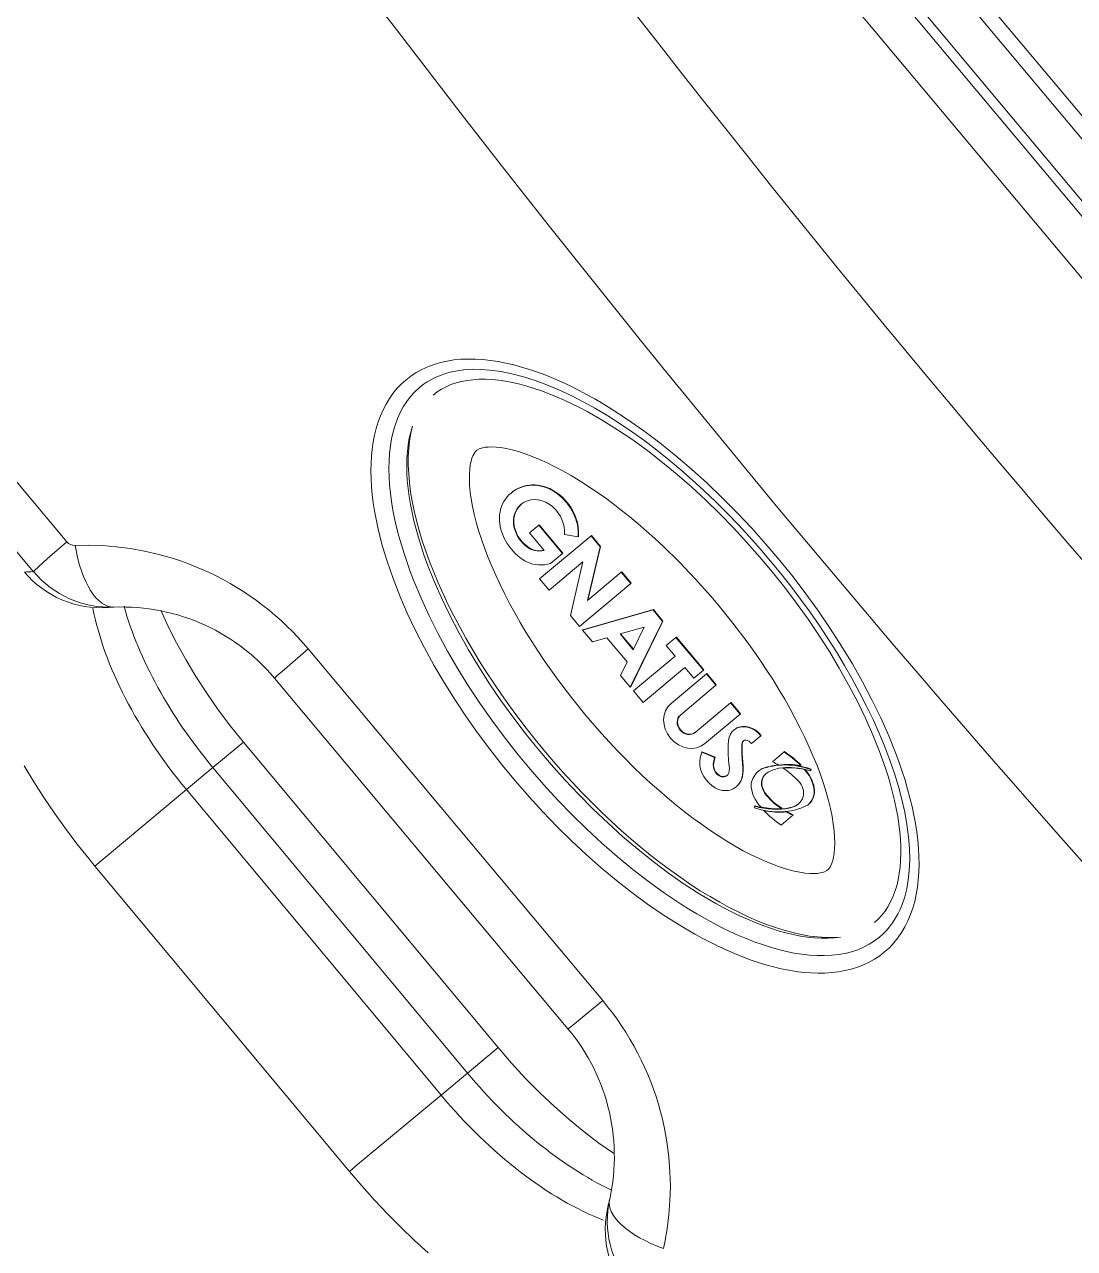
# Model space of a CAD drawing. Header units: metres. Extents: x 2999 to 3109, y 1752 to 1796.
# Drawn here: x 3008.4745 to 3008.5801, y 1761.2729 to 1761.396 of the extents above; entities that cross this region are included whole.
import ezdxf

# ---------------------------------------------------------------- set-up
doc = ezdxf.new("R2010")
doc.units = ezdxf.units.M
doc.layers.add('PAREDES', color=7, linetype='Continuous')

msp = doc.modelspace()

# ---------------------------------------------------------------- linework, layer by layer
at = {"layer": 'PAREDES', "color": 253, "lineweight": 0}
for p, q in [((3008.47943277918, 1761.507957886286), (3008.674568768385, 1761.274859663295)), ((3008.498983722021, 1761.482266701837), (3008.652717514146, 1761.298625163623)), ((3008.648883661818, 1761.295415690088), (3008.495149869693, 1761.479057228301)), ((3008.495916640159, 1761.479699123008), (3008.649650432284, 1761.296057584795)), ((3008.645816579956, 1761.29284811126), (3008.492082787831, 1761.476489649473)), ((3008.523429777821, 1761.348851532284), (3008.523468107182, 1761.348883619348)), ((3008.525283673429, 1761.344837336245), (3008.526229598988, 1761.345629208959)), ((3008.526763752956, 1761.343069318445), (3008.525283673429, 1761.344837336245)), ((3008.526267975149, 1761.345661335202), (3008.526229598988, 1761.345629208959)), ((3008.526229598988, 1761.345629208959), (3008.528616304603, 1761.342778187826)), ((3008.526267975149, 1761.345661335202), (3008.528654680763, 1761.342810314069)), ((3008.52880218904, 1761.344673452899), (3008.530185549064, 1761.344446077128)), ((3008.526308770165, 1761.340208837383), (3008.531475371391, 1761.344534009163)), ((3008.530223878425, 1761.344478164193), (3008.530185549064, 1761.344446077128)), ((3008.532385895724, 1761.34344634921), (3008.531125683764, 1761.338046120836)), ((3008.532424225084, 1761.343478436275), (3008.531164013124, 1761.338078207901)), ((3008.531513700751, 1761.344566096228), (3008.531475371391, 1761.344534009163)), ((3008.531475371391, 1761.344534009163), (3008.532385895724, 1761.34344634921)), ((3008.531513700751, 1761.344566096228), (3008.532424225084, 1761.343478436275)), ((3008.532424225084, 1761.343478436275), (3008.532385895724, 1761.34344634921)), ((3008.528616304603, 1761.342778187826), (3008.527401839519, 1761.341761509767)), ((3008.528654680763, 1761.342810314069), (3008.528616304603, 1761.342778187826)), ((3008.530648996875, 1761.34191359822), (3008.527258041881, 1761.339074892036)), ((3008.52939676816, 1761.336520092743), (3008.530648996875, 1761.34191359822)), ((3008.527258041881, 1761.339074892036), (3008.526308770165, 1761.340208837383)), ((3008.535473893718, 1761.339757604571), (3008.530307292492, 1761.33543243279)), ((3008.531125683764, 1761.338046120836), (3008.53452464159, 1761.340891526517)), ((3008.534562970951, 1761.340923613582), (3008.53452464159, 1761.340891526517)), ((3008.53452464159, 1761.340891526517), (3008.535473893718, 1761.339757604571)), ((3008.534562970951, 1761.340923613582), (3008.535512223078, 1761.339789691636)), ((3008.535512223078, 1761.339789691636), (3008.535473893718, 1761.339757604571)), ((3008.530307292492, 1761.33543243279), (3008.52939676816, 1761.336520092743)), ((3008.530621276787, 1761.335065542378), (3008.537713513271, 1761.337090461131)), ((3008.530659606148, 1761.335097629443), (3008.537751842632, 1761.337122548196)), ((3008.537751842632, 1761.337122548196), (3008.537713513271, 1761.337090461131)), ((3008.537713513271, 1761.337090461131), (3008.538674401367, 1761.335942639526)), ((3008.537751842632, 1761.337122548196), (3008.538712730727, 1761.335974726591)), ((3008.530659606148, 1761.335097629443), (3008.530621276787, 1761.335065542378)), ((3008.531609276298, 1761.333885335038), (3008.530621276787, 1761.335065542378)), ((3008.534392845025, 1761.334672686052), (3008.536830890093, 1761.335359710979)), ((3008.538674401367, 1761.335942639526), (3008.535429576332, 1761.329321824537)), ((3008.538712730727, 1761.335974726591), (3008.535467905693, 1761.329353911602)), ((3008.536830890093, 1761.335359710979), (3008.535721813675, 1761.333085176607)), ((3008.538712730727, 1761.335974726591), (3008.538674401367, 1761.335942639526)), ((3008.533082306298, 1761.334291922866), (3008.531609276298, 1761.333885335038)), ((3008.535116445983, 1761.331862056695), (3008.533082306298, 1761.334291922866)), ((3008.535721813675, 1761.333085176607), (3008.534392845025, 1761.334672686052)), ((3008.535745803761, 1761.333134392543), (3008.534445592017, 1761.334687550644)), ((3008.539052616687, 1761.333511974444), (3008.540022597547, 1761.334323984828)), ((3008.540060926907, 1761.334356071892), (3008.540022597547, 1761.334323984828)), ((3008.540022597547, 1761.334323984828), (3008.542781262371, 1761.331028642635)), ((3008.540060926907, 1761.334356071892), (3008.542819591731, 1761.331060729699)), ((3008.532655907707, 1761.297788594653), (3008.503036398504, 1761.333170355265)), ((3008.535743248717, 1761.328938952411), (3008.539939869082, 1761.332452113808)), ((3008.539939869082, 1761.332452113808), (3008.539052616687, 1761.333511974444)), ((3008.534441557233, 1761.330502055277), (3008.535116445983, 1761.331862056695)), ((3008.540904635834, 1761.331299658984), (3008.536708015469, 1761.327786497587)), ((3008.54181128151, 1761.330216632251), (3008.540904635834, 1761.331299658984)), ((3008.529159128769, 1761.294955104684), (3008.499631962452, 1761.330226557802)), ((3008.529159128769, 1761.294955104684), (3008.499631962452, 1761.330226557802)), ((3008.535429576332, 1761.329321824537), (3008.534441557233, 1761.330502055277)), ((3008.539525889326, 1761.327673698187), (3008.543091221849, 1761.330658382885)), ((3008.542781262371, 1761.331028642635), (3008.54181128151, 1761.330216632251)), ((3008.542819591731, 1761.331060729699), (3008.542781262371, 1761.331028642635)), ((3008.54312955121, 1761.33069046995), (3008.543091221849, 1761.330658382885)), ((3008.543091221849, 1761.330658382885), (3008.544044352632, 1761.329519827719)), ((3008.54312955121, 1761.33069046995), (3008.544082681993, 1761.329551914784)), ((3008.535467905693, 1761.329353911602), (3008.535429576332, 1761.329321824537)), ((3008.536708015469, 1761.327786497587), (3008.535743248717, 1761.328938952411)), ((3008.544044352632, 1761.329519827719), (3008.540463014442, 1761.326521744027)), ((3008.544082681993, 1761.329551914784), (3008.544044352632, 1761.329519827719)), ((3008.541939215313, 1761.324758359447), (3008.545520553503, 1761.327756443138)), ((3008.545558882864, 1761.327788530203), (3008.545520553503, 1761.327756443138)), ((3008.545520553503, 1761.327756443138), (3008.546473674492, 1761.326617899673)), ((3008.545558882864, 1761.327788530203), (3008.546512003852, 1761.326649986738)), ((3008.546473674492, 1761.326617899673), (3008.542908341969, 1761.323633214975)), ((3008.546512003852, 1761.326649986738), (3008.546473674492, 1761.326617899673)), ((3008.545845160748, 1761.32500929235), (3008.545883536909, 1761.325041418593)), ((3008.496512132376, 1761.323793172777), (3008.493439424105, 1761.321232505099)), ((3008.496512132376, 1761.323793172777), (3008.522119701566, 1761.293065404375)), ((3008.547609560479, 1761.323648615347), (3008.548551508021, 1761.324437157901)), ((3008.548589837382, 1761.324469244966), (3008.548551508021, 1761.324437157901)), ((3008.542653834354, 1761.322814017691), (3008.542615504993, 1761.322781930626)), ((3008.543910674117, 1761.322244579362), (3008.542615504993, 1761.322781930626)), ((3008.543949003478, 1761.322276666427), (3008.542653834354, 1761.322814017691)), ((3008.549724916857, 1761.321822114985), (3008.550891654776, 1761.32280699749)), ((3008.550929984137, 1761.322839084554), (3008.550891654776, 1761.32280699749)), ((3008.543949003478, 1761.322276666427), (3008.543910674117, 1761.322244579362)), ((3008.552602995713, 1761.321472048534), (3008.552564666353, 1761.321439961469)), ((3008.490778309402, 1761.319014807167), (3008.493439424105, 1761.321232505099)), ((3008.493439424105, 1761.321232505099), (3008.519046919283, 1761.29050463494)), ((3008.548375496752, 1761.320918439261), (3008.548337167391, 1761.320886352196)), ((3008.548616959653, 1761.321093912342), (3008.548578630293, 1761.321061825277)), ((3008.550857775664, 1761.321212227253), (3008.550819446304, 1761.321180140189)), ((3008.552892504333, 1761.321078201204), (3008.552885390704, 1761.321072246096)), ((3008.55354700533, 1761.320904714082), (3008.553577055824, 1761.321047954175)), ((3008.55358533469, 1761.320936801146), (3008.55354700533, 1761.320904714082)), ((3008.553615385184, 1761.32108004124), (3008.553577055824, 1761.321047954175)), ((3008.55358533469, 1761.320936801146), (3008.553615385184, 1761.32108004124)), ((3008.490778309402, 1761.319014807167), (3008.482383258538, 1761.312018688669)), ((3008.490778309402, 1761.319014807167), (3008.516385784992, 1761.288286960409)), ((3008.546065183757, 1761.319291829594), (3008.546103513117, 1761.319323916659)), ((3008.553932891969, 1761.319192176414), (3008.553894515808, 1761.319160050171)), ((3008.548960251137, 1761.318741667365), (3008.548921921777, 1761.318709580301)), ((3008.553384798302, 1761.317568229503), (3008.553346468942, 1761.317536142438)), ((3008.547926380234, 1761.317198435028), (3008.547958648099, 1761.317352147854)), ((3008.54799697746, 1761.317384234918), (3008.547958648099, 1761.317352147854)), ((3008.548883409776, 1761.316930463165), (3008.548860571281, 1761.316911344132)), ((3008.550610271295, 1761.315454982514), (3008.551776672577, 1761.316431424413)), ((3008.550667159555, 1761.317144354132), (3008.550628830195, 1761.317112267067)), ((3008.551175588413, 1761.316821122784), (3008.551137259052, 1761.31678903572)), ((3008.551538961556, 1761.317208576692), (3008.551500632196, 1761.317176489627)), ((3008.551815001937, 1761.316463511478), (3008.551776672577, 1761.316431424413)), ((3008.481559923377, 1761.311332545663), (3008.482383258538, 1761.312018688669)), ((3008.481559923377, 1761.311332545663), (3008.507167418556, 1761.280604675505)), ((3008.522119701566, 1761.293065404375), (3008.519046919283, 1761.29050463494)), ((3008.516385784992, 1761.288286960409), (3008.519046919283, 1761.29050463494)), ((3008.516385784992, 1761.288286960409), (3008.507990753716, 1761.281290818511)), ((3008.507167418556, 1761.280604675505), (3008.507990753716, 1761.281290818511))]:
    msp.add_line(p, q, dxfattribs=at)
for points in [[(3008.561010387325, 1761.302683598215), (3008.561488902155, 1761.303117116083), (3008.561933429633, 1761.303587810293), (3008.562342832378, 1761.304094091914), (3008.562716291889, 1761.30463418127), (3008.56305332378, 1761.305206279901), (3008.563353684186, 1761.3058084922), (3008.56361734038, 1761.306438860516), (3008.563844495805, 1761.307095525414), (3008.564035599874, 1761.307776713969), (3008.564191185806, 1761.308480743314), (3008.564311816202, 1761.309205895483), (3008.564398277873, 1761.309950660099), (3008.564451365247, 1761.310713612765), (3008.564471806367, 1761.311493313308), (3008.564460504507, 1761.312288587643), (3008.564418232336, 1761.313098132452), (3008.564345883334, 1761.313920785353), (3008.564244274797, 1761.314755379884), (3008.564114218038, 1761.315600804273), (3008.563956541785, 1761.316456021027), (3008.563772074767, 1761.317319992652), (3008.563561633746, 1761.318191791034), (3008.563325949505, 1761.31907049568), (3008.563065823028, 1761.319955244863), (3008.562781963335, 1761.32084523917), (3008.562475112642, 1761.321739687077), (3008.562145940793, 1761.322637835967), (3008.561423373399, 1761.324442296715), (3008.560619601412, 1761.326253002914), (3008.559739575478, 1761.328064706391), (3008.558788012809, 1761.32987258044), (3008.557769235027, 1761.331672223367), (3008.556687279708, 1761.333459572782), (3008.555545935754, 1761.335230815804), (3008.554348800519, 1761.336982178198), (3008.553099383206, 1761.338709991029), (3008.551800915497, 1761.340410631626), (3008.550456629067, 1761.342080477321), (3008.549069630441, 1761.343715959865), (3008.54764290914, 1761.345313413064), (3008.546179399728, 1761.346869283916), (3008.544681990506, 1761.348379741891), (3008.543153550182, 1761.34984097986), (3008.541597092748, 1761.351248874526), (3008.540015765508, 1761.352599095803), (3008.538412896413, 1761.353886907644), (3008.536792016931, 1761.355107425982), (3008.535156901751, 1761.356255333581), (3008.533511486092, 1761.357325168991), (3008.532686181316, 1761.357828958921), (3008.531859944585, 1761.358310994607), (3008.531033332555, 1761.358770468479), (3008.530207027035, 1761.359206518543), (3008.529381670658, 1761.359618329609), (3008.528558003999, 1761.360004969481), (3008.52773672846, 1761.360365552769), (3008.526918690185, 1761.360699116256), (3008.526104610162, 1761.36100475115), (3008.525295373716, 1761.361281447436), (3008.524491826992, 1761.361528241898), (3008.523694882525, 1761.361744187101), (3008.522905437605, 1761.36192816365), (3008.522124600124, 1761.362079228455), (3008.521353396341, 1761.362196250687), (3008.520592973327, 1761.362278240457), (3008.519844603308, 1761.362324153451), (3008.519109558512, 1761.362332945354), (3008.518389185177, 1761.362303673611), (3008.517684981909, 1761.362235403822), (3008.516998587716, 1761.36212731912), (3008.516331649226, 1761.36197868862), (3008.515685980678, 1761.361788961548), (3008.51506343877, 1761.361557821666), (3008.514466008627, 1761.361285179651), (3008.513895545876, 1761.360971195957), (3008.513353936632, 1761.360616374954), (3008.512843011516, 1761.360221572547)], [(3008.517843050737, 1761.361116290212), (3008.518653091731, 1761.36123698378), (3008.519503298667, 1761.361295625117), (3008.520390467473, 1761.361292238297), (3008.521311021884, 1761.361227291994), (3008.522399501589, 1761.361078894261), (3008.523521714536, 1761.36085330847), (3008.524672517326, 1761.360552875304), (3008.525847242183, 1761.360180413208), (3008.527041490699, 1761.359738846729), (3008.528251333003, 1761.35923125385), (3008.529472968192, 1761.358660701122), (3008.530702888133, 1761.358030380788), (3008.531937944381, 1761.357343388213), (3008.533175152831, 1761.356602717541), (3008.534411951645, 1761.355811238828), (3008.535645943325, 1761.354971720907), (3008.53687493007, 1761.354086741599), (3008.538096823462, 1761.353158890694), (3008.539309672204, 1761.35219059418), (3008.54051156037, 1761.351184188256), (3008.541700779355, 1761.350141904088), (3008.542875636335, 1761.349065906451), (3008.544034583229, 1761.347958282301), (3008.545176056716, 1761.346820946634), (3008.546298642029, 1761.345655779614), (3008.547400897192, 1761.344464598827), (3008.548481396005, 1761.34324915547), (3008.549538719892, 1761.342011286718), (3008.550571349054, 1761.34075266541), (3008.551577880692, 1761.339475062332), (3008.552556740051, 1761.338180263513), (3008.553506430731, 1761.336869961382), (3008.5544253856, 1761.335546027948), (3008.555311930316, 1761.334210225571), (3008.556164431357, 1761.332864410482), (3008.556981186638, 1761.33151052081), (3008.557760384694, 1761.330150482718), (3008.558500202095, 1761.328786331747), (3008.55919866468, 1761.327420235951), (3008.559853698168, 1761.326054578059), (3008.56046316734, 1761.324691908685), (3008.561024790059, 1761.323334953938), (3008.561536283649, 1761.321986678277), (3008.561995257698, 1761.320650174861), (3008.562399301668, 1761.319328798593), (3008.562745987072, 1761.318026068447), (3008.563032849519, 1761.316745831532), (3008.563257449121, 1761.315492333561), (3008.563417522865, 1761.314270227004), (3008.563510803391, 1761.313084359692), (3008.563535467938, 1761.311939951649), (3008.563490033319, 1761.310842387767), (3008.563392026094, 1761.309924861636), (3008.563239311964, 1761.309051006263), (3008.563032021674, 1761.308224373711), (3008.562770692994, 1761.30744822)], [(3008.512843011516, 1761.360221572547), (3008.512381778028, 1761.359804969231), (3008.511951607623, 1761.359353636824), (3008.511553516869, 1761.358869023321), (3008.511188205629, 1761.358352669784), (3008.510856143045, 1761.357806202716), (3008.510557594742, 1761.357231396647), (3008.510292599968, 1761.356629916189), (3008.510061026014, 1761.356003441201), (3008.509862568213, 1761.355353666785), (3008.509696793465, 1761.354682061128), (3008.509563190312, 1761.353990186019), (3008.509461146077, 1761.353279438911), (3008.509389993658, 1761.3525510921), (3008.509349120377, 1761.351806543039), (3008.509337757909, 1761.351046899689), (3008.509355211944, 1761.350273371769), (3008.509400792514, 1761.349486973638), (3008.509473790065, 1761.348688743057), (3008.509573401439, 1761.347879639431), (3008.509698983471, 1761.347060716298), (3008.509849877751, 1761.34623285524), (3008.5100253671, 1761.34539700804), (3008.510224719098, 1761.344553954522), (3008.510447341725, 1761.343704592047), (3008.510692502558, 1761.342849700439), (3008.510959660724, 1761.34199002088), (3008.511557305991, 1761.34025900363), (3008.512235646861, 1761.33851697674), (3008.512990092916, 1761.336768853163), (3008.513816343226, 1761.335019390204), (3008.514710417915, 1761.33327305675), (3008.515668392594, 1761.331533970147), (3008.516686663925, 1761.329805959321), (3008.51776191044, 1761.328092611574), (3008.518890854195, 1761.326397272051), (3008.52007045559, 1761.324723286431), (3008.521297866574, 1761.32307396175), (3008.522570079106, 1761.321452510909), (3008.52388437029, 1761.319862186522), (3008.525237970431, 1761.318306202024), (3008.526628250235, 1761.316787888384), (3008.528052467218, 1761.315310521617), (3008.529508038885, 1761.313877471872), (3008.530992275, 1761.312492237997), (3008.532502451601, 1761.311158549299), (3008.534035604205, 1761.309880232229), (3008.535588626856, 1761.308661472395), (3008.537158293896, 1761.307506693485), (3008.538741080377, 1761.30642048653), (3008.540333275254, 1761.305407664863), (3008.541931045603, 1761.304473377576), (3008.542730720536, 1761.304037381099), (3008.543530122086, 1761.303623104904), (3008.544328652781, 1761.303231262693), (3008.545125703184, 1761.302862677549), (3008.545920523459, 1761.302518055017), (3008.546712521583, 1761.302198292459), (3008.547500851947, 1761.301904114742), (3008.548284799545, 1761.30163637597), (3008.549063676585, 1761.301395992825), (3008.549836541681, 1761.301183709498), (3008.550602677657, 1761.30100047777), (3008.551361121366, 1761.300847162912), (3008.552110956462, 1761.300724669369), (3008.552851124028, 1761.300633881733), (3008.553580592355, 1761.300575747174), (3008.554298236134, 1761.300551134505), (3008.555002787485, 1761.300560892681), (3008.555693054709, 1761.300605874737), (3008.556367656734, 1761.300686874672), (3008.55702513848, 1761.30080458473), (3008.557663904462, 1761.300959579619), (3008.558282371164, 1761.301152324668), (3008.558878770044, 1761.301383030814), (3008.559451420709, 1761.301651803693), (3008.559998696084, 1761.301958495086), (3008.560519039831, 1761.302302777192), (3008.561010387325, 1761.302683598215)], [(3008.51422074044, 1761.359454385331), (3008.513757919884, 1761.359031120351), (3008.513331419931, 1761.358566941032), (3008.51294226477, 1761.358063381348), (3008.512591122709, 1761.357522115139), (3008.512278419365, 1761.356945011067), (3008.512004310452, 1761.356334070039), (3008.511768814557, 1761.355691456762), (3008.511571684714, 1761.35501927283), (3008.511412450851, 1761.35431979126), (3008.511290549297, 1761.353595206712), (3008.511205244422, 1761.35284772909), (3008.51115557422, 1761.352079458385), (3008.51114065504, 1761.351292400986), (3008.511159502007, 1761.350488398949), (3008.51121092346, 1761.349669161016), (3008.511293993292, 1761.34883645904), (3008.511407524186, 1761.347991806407), (3008.511550508404, 1761.347136787236), (3008.511721770593, 1761.346272805532), (3008.511920326951, 1761.345401226659), (3008.512145112042, 1761.344523228242), (3008.512395099604, 1761.343639941108), (3008.512669341737, 1761.342752402484), (3008.512966961273, 1761.341861470016), (3008.513287053834, 1761.340967938774), (3008.513628808641, 1761.340072682182), (3008.514374153278, 1761.338279806981), (3008.515197047629, 1761.336488332608), (3008.516092085012, 1761.334703006074), (3008.517054336509, 1761.332928098768), (3008.518079417353, 1761.331167422234), (3008.519163408569, 1761.32942442177), (3008.520302618635, 1761.327702175895), (3008.521493793541, 1761.326003810995), (3008.522733894756, 1761.324332196058), (3008.524020063331, 1761.322690270804), (3008.525349651452, 1761.321080912911), (3008.526720190882, 1761.319507070793), (3008.52812913503, 1761.31797178646), (3008.52957427687, 1761.316478266797), (3008.531053186278, 1761.315029890107), (3008.532563578976, 1761.313630335888), (3008.534102947584, 1761.312283455061), (3008.535668715093, 1761.310993657137), (3008.537258030242, 1761.309765679231), (3008.538867743589, 1761.308604804817), (3008.540494444515, 1761.307516914604), (3008.541312859662, 1761.307002242914), (3008.542134045471, 1761.306508317591), (3008.54295738271, 1761.306035973417), (3008.543782230388, 1761.305586166251), (3008.544607869152, 1761.305159945554), (3008.54543355027, 1761.304758395888), (3008.546258353049, 1761.304382617057), (3008.547081391632, 1761.304033857423), (3008.547901600582, 1761.303713294612), (3008.548717922083, 1761.30342219223), (3008.549529163368, 1761.303161880003), (3008.550334094666, 1761.302933636782), (3008.551131398051, 1761.302738846715), (3008.551919576023, 1761.302578823217), (3008.552697128905, 1761.302454977381), (3008.553462264253, 1761.302368594609), (3008.554213187451, 1761.302321057981), (3008.554947899266, 1761.302313519587), (3008.555664457058, 1761.302347158991), (3008.556360809343, 1761.302422905449), (3008.557034887223, 1761.302541613933), (3008.557684589139, 1761.302703893183), (3008.558307864674, 1761.302910195759), (3008.55890261334, 1761.303160653707), (3008.559466977337, 1761.303455204251), (3008.559999284965, 1761.303793562312), (3008.560497516226, 1761.304174812951)], [(3008.559997256209, 1761.305651153382), (3008.560377689623, 1761.305998165524), (3008.560729807958, 1761.306378525815), (3008.561053320617, 1761.306792010885), (3008.561347983804, 1761.307238436542), (3008.56161346447, 1761.30771734488), (3008.561849367519, 1761.308228066858), (3008.562055200982, 1761.308769573744), (3008.562230711232, 1761.309340837337), (3008.562375616331, 1761.309940387848), (3008.562489874858, 1761.310566658339), (3008.562573469329, 1761.311217863119), (3008.562626647814, 1761.311892279607), (3008.562649633348, 1761.312588024965), (3008.562642986359, 1761.313303478907), (3008.562607232446, 1761.314036872585), (3008.562542990805, 1761.314786515512), (3008.562451013411, 1761.315550748754), (3008.562332022857, 1761.31632794848), (3008.562186805952, 1761.317116604313), (3008.562016190321, 1761.317915299747), (3008.561821015021, 1761.318722747242), (3008.561602107145, 1761.319537768636), (3008.561360235014, 1761.320359255967), (3008.56109618818, 1761.321186218544), (3008.560504644262, 1761.322852754948), (3008.559833293377, 1761.32453042802), (3008.55908763684, 1761.326213236703), (3008.558272707463, 1761.32789588221), (3008.557393178939, 1761.329573779995), (3008.556453274406, 1761.331242883711), (3008.555456764814, 1761.332899544546), (3008.554407197476, 1761.334540523458), (3008.553307769809, 1761.33616266658), (3008.552161459934, 1761.337763034459), (3008.550971048446, 1761.339338780974), (3008.549739171191, 1761.340887137825), (3008.548468304028, 1761.342405242579), (3008.547160817246, 1761.343890263825), (3008.545819073513, 1761.345339284171), (3008.544445295098, 1761.346749268692), (3008.543041798401, 1761.348117022473), (3008.541610955317, 1761.349438999063), (3008.540155255274, 1761.35071151161), (3008.538677415149, 1761.351930506483), (3008.537180434224, 1761.353091450081), (3008.535667566439, 1761.354189504601), (3008.53414241834, 1761.35521941104), (3008.532609109604, 1761.356175344981), (3008.53107255818, 1761.357050956306), (3008.530304806286, 1761.35745642601), (3008.529538523821, 1761.35783912704), (3008.528774619507, 1761.358198068971), (3008.528014025468, 1761.358532280966), (3008.527257838164, 1761.358840690966), (3008.526507185076, 1761.359122332479), (3008.525763229051, 1761.359376149225), (3008.525027199329, 1761.359601100702), (3008.524300567305, 1761.35979618993), (3008.523584851172, 1761.359960459108), (3008.522881627895, 1761.360092880238), (3008.522192583282, 1761.360192675631), (3008.521519395515, 1761.360258981621), (3008.520863753681, 1761.360291301859), (3008.520227292439, 1761.360289014836), (3008.519611649727, 1761.360251780379), (3008.519018447171, 1761.360179563052), (3008.518449033215, 1761.360072178328), (3008.517904728027, 1761.359929855791), (3008.517386453434, 1761.35975273036), (3008.516894994142, 1761.359541100751), (3008.51643092372, 1761.359295327727), (3008.51599454256, 1761.359015622957), (3008.515586065072, 1761.358702205734)], [(3008.513526695497, 1761.355579687286), (3008.51334564582, 1761.354986991239), (3008.513197446462, 1761.354364086993), (3008.513082203059, 1761.35371265494), (3008.512999832979, 1761.353034695452), (3008.512950113188, 1761.352332091367), (3008.512932617139, 1761.351606873543), (3008.512946844273, 1761.350860971083), (3008.512992161254, 1761.350096281534), (3008.513067821554, 1761.349314647484), (3008.513173031846, 1761.348517872346), (3008.513306944382, 1761.347707634373), (3008.513468711412, 1761.34688561182), (3008.513657383966, 1761.346053318605), (3008.513872032661, 1761.345212245248), (3008.514111705249, 1761.344363624332), (3008.514375629063, 1761.343508759175), (3008.514662848577, 1761.342648601025), (3008.514972634648, 1761.341784211043), (3008.515656510978, 1761.340046221126), (3008.516421127711, 1761.338301636963), (3008.517260813747, 1761.336556377176), (3008.518170473693, 1761.334815767759), (3008.519145287476, 1761.333084330417), (3008.520181006382, 1761.331366189585), (3008.521273753894, 1761.329665025096), (3008.522419896185, 1761.327984321961), (3008.523616174901, 1761.326327401925), (3008.524859449221, 1761.324697446333), (3008.526146855849, 1761.323097590262), (3008.52747562509, 1761.321531047149), (3008.528843046017, 1761.320000960228), (3008.530246622113, 1761.318510692025), (3008.53168370015, 1761.317063792269), (3008.533151673697, 1761.315663849866), (3008.534647868869, 1761.314314914635), (3008.536169329907, 1761.313021278021), (3008.537712994416, 1761.311787739182), (3008.539275314618, 1761.310619486921), (3008.540852331362, 1761.309522201443), (3008.542439585973, 1761.308502159658), (3008.543235496782, 1761.308023213088), (3008.544032016857, 1761.307566168518), (3008.544828389842, 1761.307132024529), (3008.545623707015, 1761.306721771546), (3008.546417000882, 1761.306336470198), (3008.547207198386, 1761.305977212131), (3008.54799323409, 1761.305645174972), (3008.548773806381, 1761.305341438135), (3008.549547611477, 1761.305067178712), (3008.550313242199, 1761.304823507139), (3008.551069232601, 1761.304611604052), (3008.551813939331, 1761.304432481673), (3008.552545763663, 1761.304287289081), (3008.553262855456, 1761.304176905185), (3008.553963325388, 1761.304102255695), (3008.554645288486, 1761.304064070964), (3008.555306768345, 1761.304062905307), (3008.555945962694, 1761.30409920012), (3008.556561225972, 1761.304173209596)], [(3008.530967775775, 1761.326464118366), (3008.52949981126, 1761.328276425667), (3008.528096920191, 1761.330128522767), (3008.526766594323, 1761.332011080115), (3008.526131049808, 1761.332960716587), (3008.525516584417, 1761.333914268598), (3008.524924162366, 1761.334870394188), (3008.524354787047, 1761.335827704593), (3008.523809489066, 1761.33678487363), (3008.523289268538, 1761.337740231202), (3008.522795297538, 1761.338692091966), (3008.522328772075, 1761.339638551823), (3008.521890892502, 1761.340577511318), (3008.52148284393, 1761.341506699037), (3008.521105823437, 1761.342423734189), (3008.520760926878, 1761.343326071647), (3008.520449274044, 1761.344210947526), (3008.520171868257, 1761.34507526165), (3008.519929768335, 1761.345915562305), (3008.519723663036, 1761.346727888997), (3008.519554198664, 1761.347508046691), (3008.519421549176, 1761.348251643931), (3008.519325443394, 1761.34895415541), (3008.519264923378, 1761.349610640104), (3008.519238456552, 1761.350216272919), (3008.519243533017, 1761.350766445382), (3008.519276582853, 1761.351257054596), (3008.519333053405, 1761.351684886333), (3008.519407224288, 1761.35204821635), (3008.519492927914, 1761.352347851354), (3008.519583655055, 1761.352587097986), (3008.519673808622, 1761.352771976624), (3008.519839726085, 1761.353015822809), (3008.519997859154, 1761.353164281218), (3008.52020824455, 1761.353286833939), (3008.52036066461, 1761.353346653283), (3008.520558691405, 1761.353402862938), (3008.520810339254, 1761.353450073123), (3008.521120628398, 1761.353481621362), (3008.521491637291, 1761.353490651029), (3008.521922829125, 1761.353470862293), (3008.52241167983, 1761.353416998028), (3008.522954329992, 1761.353325110982), (3008.523546085486, 1761.353192346085), (3008.524181870234, 1761.353017160275), (3008.524856629951, 1761.352798745121), (3008.525565413784, 1761.352537214554), (3008.526303566925, 1761.352233089533), (3008.527066777411, 1761.35188733722), (3008.527851080469, 1761.35150117563), (3008.52865313604, 1761.351076027356), (3008.529469459322, 1761.350613392817), (3008.530297256615, 1761.350114992789), (3008.531133718976, 1761.349582376095), (3008.5319765294, 1761.349017264582), (3008.532823586362, 1761.348421122696), (3008.533672987504, 1761.347795462216), (3008.534522963249, 1761.347141826482), (3008.535371908353, 1761.346461657608), (3008.536218217572, 1761.345756397708), (3008.53706046959, 1761.345027364277), (3008.537897489054, 1761.344275961319), (3008.538727972181, 1761.343503365928), (3008.540365055711, 1761.341899417729), (3008.541963368638, 1761.34022492545), (3008.543514966449, 1761.338488998816), (3008.544270871857, 1761.337600680537)], [(3008.530185549064, 1761.344446077128), (3008.530187603041, 1761.345045975417), (3008.530111375675, 1761.345637930354), (3008.529957526447, 1761.346220583663), (3008.529727579966, 1761.346790117387), (3008.529424560449, 1761.347339591061), (3008.529053191955, 1761.347858512352), (3008.528619656834, 1761.348334266609), (3008.528382067962, 1761.348551708549), (3008.528131979955, 1761.348753274291), (3008.527870631274, 1761.348937294273), (3008.527599408407, 1761.349102302445), (3008.527319639072, 1761.349246902957), (3008.527032845808, 1761.349369942651), (3008.526740519602, 1761.349470401149), (3008.526444334292, 1761.349547610143), (3008.526145971339, 1761.349600987303), (3008.525847209084, 1761.349630309991), (3008.525549747505, 1761.349635449171), (3008.525255368221, 1761.349616463541), (3008.524965988898, 1761.349573724691), (3008.524683222472, 1761.349507587901), (3008.524408896288, 1761.349418627738), (3008.524144700569, 1761.349307582574), (3008.523892340779, 1761.349175362736), (3008.523653389604, 1761.349022846995), (3008.523429356619, 1761.348851179679)], [(3008.530223878425, 1761.344478164193), (3008.530225899775, 1761.345078671954), (3008.530197101366, 1761.345378925405), (3008.530148131626, 1761.345678172413), (3008.530079027525, 1761.345975608147), (3008.529989943569, 1761.34627028738), (3008.529881378179, 1761.346561234393), (3008.529608134138, 1761.347127435736), (3008.529264670321, 1761.3476644637), (3008.528857736162, 1761.348161213135), (3008.528632709401, 1761.348390842885), (3008.528394457636, 1761.348605938935), (3008.528144062616, 1761.348805018922), (3008.52788264527, 1761.348986553682), (3008.527611420127, 1761.349149092411), (3008.527331742115, 1761.349291301837), (3008.527045106565, 1761.349411966223), (3008.526753144862, 1761.349510182726), (3008.52645760158, 1761.34958510346), (3008.526160239814, 1761.349636333829), (3008.52586287708, 1761.349663604396), (3008.525567314583, 1761.349666950459), (3008.525275302381, 1761.349646563496), (3008.524988539386, 1761.349602791162), (3008.524708732132, 1761.349536067092), (3008.524437457652, 1761.3494470747), (3008.524176292977, 1761.3493364974), (3008.523926650806, 1761.349205119827), (3008.523690010223, 1761.349053742396), (3008.52346773278, 1761.348883305922)], [(3008.523429356619, 1761.348851179679), (3008.523222375044, 1761.348662186392), (3008.523032982545, 1761.348456556032), (3008.522862266426, 1761.348235557015), (3008.522711388001, 1761.348000559514), (3008.522581231059, 1761.347752979967), (3008.522472573822, 1761.347494265835), (3008.52238608132, 1761.347225809623), (3008.522322121472, 1761.3469490735), (3008.522280976219, 1761.346665527257), (3008.522262814308, 1761.346376585729), (3008.522267413776, 1761.346083655061), (3008.522294572248, 1761.345788117996), (3008.522343689011, 1761.34549126261), (3008.522414151387, 1761.345194486354), (3008.522505147529, 1761.344899139348), (3008.522745231441, 1761.344318351781), (3008.523055654596, 1761.343760509563), (3008.523427397354, 1761.34323847887), (3008.523851144096, 1761.342766430261), (3008.524079739123, 1761.342553836694), (3008.524318065728, 1761.342359379375), (3008.524565236986, 1761.342184783356), (3008.524820456292, 1761.342031570713), (3008.525082997777, 1761.341901083944), (3008.525352284666, 1761.341794392366), (3008.525627916483, 1761.341712354694), (3008.525909528656, 1761.341655501509), (3008.526196936191, 1761.341624434126), (3008.526489915987, 1761.341619323968), (3008.526788424518, 1761.341640413192), (3008.527092403018, 1761.341687771999), (3008.527401839519, 1761.341761509767)], [(3008.524451223919, 1761.347718467755), (3008.524196378881, 1761.347464372455), (3008.523987295772, 1761.347168829148), (3008.523828727692, 1761.346839756949), (3008.523724298054, 1761.346485283431), (3008.523676200188, 1761.346113532965), (3008.523685308333, 1761.345731923639), (3008.523750998048, 1761.345347096528), (3008.523871090729, 1761.34496526723), (3008.524042332504, 1761.34459298496), (3008.524259967619, 1761.344237451999), (3008.524518287002, 1761.343907579906), (3008.524810507454, 1761.343613848578), (3008.525129742416, 1761.343367526964), (3008.525469447034, 1761.343179095498), (3008.525824628347, 1761.343056990647), (3008.526192168468, 1761.343006363106), (3008.526570620007, 1761.34302970251), (3008.526763752956, 1761.343069318445)], [(3008.524471145558, 1761.347734985773), (3008.524235721533, 1761.347497626179), (3008.524039568798, 1761.347224289925), (3008.523886534869, 1761.346920745058), (3008.52377985672, 1761.346593203689), (3008.523721985548, 1761.346248055909), (3008.523714282044, 1761.345891853467), (3008.523756747554, 1761.34553096533), (3008.523847864088, 1761.345171483539), (3008.523984488759, 1761.34481925424), (3008.524162779949, 1761.344479817239), (3008.52437835296, 1761.344158695491), (3008.524627016849, 1761.343862131341), (3008.524905337094, 1761.343597079962), (3008.525209612618, 1761.343372621523), (3008.525534841838, 1761.343199294622), (3008.525875033813, 1761.343086252438), (3008.526223549879, 1761.343038762804), (3008.526573580285, 1761.343056497862), (3008.526747397066, 1761.343088380834)], [(3008.52880218904, 1761.344673452899), (3008.528806822357, 1761.345057093601), (3008.528765640802, 1761.345437841713), (3008.52867883806, 1761.345814705205), (3008.528546841747, 1761.346185176525), (3008.528370412427, 1761.346544638905), (3008.528151193244, 1761.346886945879), (3008.527891701234, 1761.347204811999), (3008.527595892203, 1761.347490564308), (3008.5272690345, 1761.347736673459), (3008.526917700328, 1761.347936144426), (3008.526549327157, 1761.348082945329), (3008.526172076257, 1761.348172366593), (3008.525794452882, 1761.348201379568), (3008.525425149556, 1761.348168823733), (3008.52507279576, 1761.348075515538), (3008.524745591147, 1761.347924020958), (3008.524451223919, 1761.347718467755)], [(3008.478752998787, 1761.343945042863), (3008.476812294896, 1761.342264403903), (3008.475891712632, 1761.341441411688), (3008.475489797097, 1761.341058546482), (3008.475407728597, 1761.340965844939), (3008.475398818947, 1761.340952336894), (3008.475397003302, 1761.340944807327)], [(3008.479567843006, 1761.343586006036), (3008.480912044446, 1761.343607830544), (3008.482288112992, 1761.343565630869), (3008.483691826821, 1761.343455036977), (3008.485117658122, 1761.343272097892), (3008.486558498855, 1761.343013609302), (3008.488009690822, 1761.342676388017), (3008.489463728785, 1761.34225836977), (3008.490189347473, 1761.342018657705), (3008.490913109716, 1761.341758248318), (3008.49163400771, 1761.341477014315), (3008.492351220853, 1761.341174985114), (3008.493063736997, 1761.340852228776), (3008.493770563583, 1761.340508789964), (3008.494470770094, 1761.340144924473), (3008.495163266028, 1761.339760793966), (3008.495847155701, 1761.339356802794), (3008.496521317052, 1761.338933245397), (3008.497184889231, 1761.338490674685), (3008.497836745833, 1761.338029580452), (3008.49847599445, 1761.337550648385), (3008.499101723087, 1761.337054587572), (3008.499712953359, 1761.336542091319), (3008.500308960472, 1761.336014025428), (3008.500888992419, 1761.335471193118), (3008.501452324403, 1761.334914460188), (3008.501998344818, 1761.334344747395), (3008.502526535658, 1761.33376305385), (3008.503036398504, 1761.333170355265)], [(3008.530967775775, 1761.326464118366), (3008.532514557785, 1761.32467679943), (3008.534113246179, 1761.322948136651), (3008.534929492213, 1761.322108779803), (3008.535755610228, 1761.321287676736), (3008.536590515196, 1761.320486028477), (3008.537432996934, 1761.319705090476), (3008.538281997626, 1761.318946126338), (3008.539136184106, 1761.318210348255), (3008.539994381022, 1761.317499160233), (3008.540855100668, 1761.316813863986), (3008.541716782427, 1761.316156038487), (3008.54257756312, 1761.315527148716), (3008.543435602435, 1761.314928917589), (3008.544288747701, 1761.314362965732), (3008.545134637284, 1761.313830878135), (3008.545970954178, 1761.313334376645), (3008.546794918824, 1761.312874974983), (3008.547603462172, 1761.312454342514), (3008.548393104866, 1761.312074163312), (3008.54915983861, 1761.311735897547), (3008.549899364511, 1761.311440782019), (3008.550607181234, 1761.311189724858), (3008.551278380378, 1761.310983074529), (3008.551907742256, 1761.310820600517), (3008.552490064564, 1761.310701290874), (3008.553020114474, 1761.310622934034), (3008.553493425308, 1761.310582308146), (3008.553906135448, 1761.310574707929), (3008.554256460863, 1761.310594182414), (3008.554545003127, 1761.310633832588), (3008.554775173895, 1761.310686445343), (3008.554953655316, 1761.31074565498), (3008.555195466543, 1761.310868606398), (3008.555361437453, 1761.311007607089), (3008.555525108574, 1761.311224280511), (3008.555614750924, 1761.311389707271), (3008.555707048749, 1761.311607205272), (3008.555796815334, 1761.311884491598), (3008.55587759701, 1761.312226232766), (3008.555942626547, 1761.312634046866), (3008.555985817918, 1761.313107216929), (3008.556001865354, 1761.313642952937), (3008.555986698308, 1761.314237369682), (3008.55593735195, 1761.314885736542), (3008.555851907333, 1761.315583024375), (3008.555729143136, 1761.316324131366), (3008.555568617291, 1761.31710407076), (3008.555370434088, 1761.317918153984), (3008.555135070048, 1761.318762103571), (3008.554863223726, 1761.319631947325), (3008.554555835296, 1761.32052399492), (3008.554214010376, 1761.32143483382), (3008.553838916624, 1761.322361262628), (3008.553431806608, 1761.323300549015), (3008.552993889376, 1761.324250202811), (3008.552526330446, 1761.325207976003), (3008.552030339968, 1761.326171757435), (3008.55150717272, 1761.327139572807), (3008.550957938729, 1761.328109525643), (3008.550383839454, 1761.329079895502), (3008.549785995824, 1761.330049153219), (3008.549165479793, 1761.331015828133), (3008.548523228367, 1761.331978515703), (3008.547860365748, 1761.332935968102), (3008.547177883364, 1761.333886905947), (3008.545757806245, 1761.335764096505), (3008.544270871857, 1761.337600680537)], [(3008.488182939207, 1761.337076536246), (3008.488930014553, 1761.33543886503), (3008.489770737738, 1761.333772810084), (3008.490701282619, 1761.332089217358), (3008.491716993755, 1761.330399352932), (3008.492811709489, 1761.328715331303), (3008.493980134355, 1761.327046330609), (3008.495215923771, 1761.325402401872), (3008.496512132376, 1761.323793172777)], [(3008.503036398504, 1761.333170355265), (3008.500626018646, 1761.331115435895), (3008.499877861489, 1761.330461860977), (3008.499667991279, 1761.330268618834), (3008.49963952687, 1761.330238820303), (3008.499633511334, 1761.330231078136), (3008.499631962452, 1761.330226557802)], [(3008.545844926747, 1761.325009096458), (3008.545692236364, 1761.324858130023), (3008.545511290071, 1761.324588688323), (3008.545388841568, 1761.324280460727), (3008.545317865171, 1761.323949256197), (3008.545276753392, 1761.323497467848), (3008.545259583044, 1761.322725460376), (3008.545314315724, 1761.321918526262), (3008.545377978434, 1761.32141308288), (3008.545396299052, 1761.321158244369), (3008.545386663919, 1761.320914170396), (3008.545334611673, 1761.320693191348), (3008.545229874379, 1761.320508998953), (3008.54515656082, 1761.320435028813)], [(3008.548551508021, 1761.324437157901), (3008.548290598898, 1761.324725719711), (3008.548002454059, 1761.324960099893), (3008.547688725582, 1761.325139751217), (3008.547353697115, 1761.325263264926), (3008.54700563667, 1761.325327990852), (3008.546657187333, 1761.325330046103), (3008.546323885011, 1761.325265800439), (3008.546118113696, 1761.325185277584), (3008.545930642702, 1761.325075002315), (3008.545844926747, 1761.325009096458)], [(3008.548589837382, 1761.324469244966), (3008.548333525231, 1761.324753456496), (3008.548044665421, 1761.324989546488), (3008.54772755557, 1761.325171620594), (3008.547389819348, 1761.325295991752), (3008.54704164461, 1761.325360283707), (3008.546694936606, 1761.325362065442), (3008.546362971865, 1761.325298123643), (3008.546157291978, 1761.325217776823), (3008.545969329048, 1761.325107328528), (3008.545883312702, 1761.325041211001)], [(3008.546801033501, 1761.323908632795), (3008.54672107821, 1761.32381777978), (3008.546669491904, 1761.323707871781), (3008.546644060146, 1761.323587163946), (3008.546640386536, 1761.323333116185), (3008.54665329854, 1761.32257689931), (3008.546703375267, 1761.321688240585), (3008.546742812306, 1761.321175033692), (3008.546742750199, 1761.320795916218), (3008.546698961159, 1761.320426340081), (3008.546601512164, 1761.320072655873), (3008.546446703275, 1761.319745178483), (3008.546235504708, 1761.319456440923), (3008.546065324157, 1761.319291947129)], [(3008.546821294675, 1761.323924459976), (3008.546747430686, 1761.323830229052), (3008.546701490614, 1761.323718520711), (3008.546679970173, 1761.323593425892), (3008.546680206568, 1761.32332947789), (3008.546691826721, 1761.322573473021), (3008.546733043046, 1761.321813967128), (3008.546775883498, 1761.321305062033), (3008.546784758987, 1761.32092962578), (3008.546755107606, 1761.320563129074), (3008.546675273382, 1761.320209226486), (3008.546539574422, 1761.319876036446), (3008.546348059147, 1761.319576812753), (3008.546103653518, 1761.319324034194)], [(3008.547609560479, 1761.323648615347), (3008.547501284258, 1761.323769683652), (3008.547373795988, 1761.323874051885), (3008.54723016665, 1761.323953963053), (3008.547078046643, 1761.323993812773), (3008.546929600845, 1761.323979069585), (3008.546801033501, 1761.323908632795)], [(3008.546065324157, 1761.319291947129), (3008.545770712445, 1761.319096099207), (3008.545551083891, 1761.319003319212), (3008.545316229689, 1761.318943084458), (3008.545070099471, 1761.318916572098), (3008.544689714747, 1761.318939850722), (3008.544311220142, 1761.319035892135), (3008.543950091586, 1761.319198190161), (3008.543617022769, 1761.319418344562), (3008.543315676656, 1761.319686845276), (3008.543046457724, 1761.319994081156), (3008.542812291069, 1761.32033113831), (3008.542622302109, 1761.320690253785), (3008.542488232655, 1761.321064342559), (3008.542417734521, 1761.321445880629), (3008.542408896245, 1761.321826502003), (3008.542451675373, 1761.322197759938), (3008.542574084745, 1761.322668911741), (3008.542615504993, 1761.322781930626)], [(3008.474451289625, 1761.321412371349), (3008.475421298563, 1761.319808857752), (3008.476439599672, 1761.318220300273), (3008.477503837919, 1761.316649702262), (3008.47861187375, 1761.315099809675), (3008.4797616699, 1761.313573056109), (3008.480951121649, 1761.312072336074), (3008.481559923377, 1761.311332545663)], [(3008.54515656082, 1761.320435028813), (3008.5450684823, 1761.320374607469), (3008.54496833585, 1761.320330788692), (3008.544858595328, 1761.320305086263), (3008.544742219974, 1761.320298624319), (3008.54462248463, 1761.320312054914), (3008.544502652135, 1761.320345283776), (3008.54427447244, 1761.320466766954), (3008.544077995242, 1761.320648220732), (3008.543927207037, 1761.320868658904), (3008.543829011386, 1761.321106618312), (3008.543782129923, 1761.321345845468), (3008.543777132976, 1761.321579063298), (3008.543822246353, 1761.321917391512), (3008.543910674117, 1761.322244579362)], [(3008.545175665129, 1761.320451857586), (3008.545083976718, 1761.320394702494), (3008.544981732123, 1761.320355196621), (3008.544871375783, 1761.320334033139), (3008.544755990994, 1761.320331902747), (3008.54463857069, 1761.320348843417), (3008.544409501582, 1761.320437444347), (3008.544204197804, 1761.320588365923), (3008.544036467513, 1761.320784353047), (3008.543914270122, 1761.321007910879), (3008.543840990832, 1761.321243585671), (3008.543813878949, 1761.321480020438), (3008.543823622546, 1761.321714931945), (3008.543885569507, 1761.322059014348), (3008.543949003478, 1761.322276666427)], [(3008.532655907707, 1761.297788594653), (3008.530209023612, 1761.295777281141), (3008.529434029427, 1761.295155764192), (3008.529206881656, 1761.294983160829), (3008.52917255032, 1761.294960370592), (3008.529163860876, 1761.294955822521), (3008.529159128769, 1761.294955104684)], [(3008.532655907707, 1761.297788594653), (3008.533149710546, 1761.297182371986), (3008.5336294754, 1761.296560019684), (3008.534094290271, 1761.295922246834), (3008.534543225749, 1761.295269688243), (3008.534975557036, 1761.294603209712), (3008.535390541923, 1761.29392360276), (3008.535787482823, 1761.293231795766), (3008.536165731124, 1761.292528658606), (3008.536524702432, 1761.291815174615), (3008.536863915743, 1761.291092393781), (3008.537182862847, 1761.290361303518), (3008.537481212936, 1761.289623059649), (3008.537758637377, 1761.288878720321), (3008.538014987111, 1761.288129414414), (3008.538250041247, 1761.287376071375), (3008.538463775883, 1761.286619765662), (3008.538656159498, 1761.285861485757), (3008.538827293347, 1761.285102251696), (3008.538977327661, 1761.284343025018), (3008.539106338657, 1761.283584665502), (3008.539302579436, 1761.282074333134), (3008.539418288396, 1761.280577952926), (3008.539456700321, 1761.279101834638), (3008.539421394978, 1761.27765178085), (3008.53931652349, 1761.276233196879), (3008.539146550375, 1761.27485025794), (3008.538916539857, 1761.273508039275), (3008.53878069041, 1761.272853747181)], [(3008.533753530608, 1761.282431159028), (3008.532269182289, 1761.283463011539), (3008.530773375611, 1761.284593365293), (3008.529276247091, 1761.285816577412), (3008.52778795932, 1761.287125832881), (3008.526319830642, 1761.288512936085), (3008.524879875266, 1761.289970785865), (3008.523477028083, 1761.291491181261), (3008.522119701566, 1761.293065404375)], [(3008.507167418556, 1761.280604675505), (3008.508411989685, 1761.279148028605), (3008.509690437636, 1761.27772431823), (3008.511000263698, 1761.276336148864), (3008.512339421919, 1761.274986344817), (3008.513705848891, 1761.273676800419), (3008.515096856567, 1761.272410916822)]]:
    msp.add_lwpolyline(points, dxfattribs=at)
for centre, radius, start, end in [((3009.676827079062, 1762.285709528957), 1.466147559632665, 210.8146830557488, 229.0535089544584), ((2890.800908319564, 1662.770187747473), 153.508512631862, 39.95148548770695, 40.01526449184303), ((2900.617963891043, 1670.98857066539), 140.7010131401963, 39.9529715888732, 40.02233896083693), ((3008.479525763061, 1761.344595656518), 0.001010359037321476, 220.093918406095, 272.3865973892611), ((3008.476630038072, 1761.310970672645), 0.02999951121808775, 92.3556420669381, 94.10521776993342), ((3008.483066531018, 1761.347366235725), 0.01000299018389762, 219.9382174151243, 272.3595239495837), ((3008.48429655314, 1761.317388663662), 0.01999965761532, 39.93406966956954, 94.03971703237957), ((3008.513823719457, 1761.282117210544), 0.01999965761532, 345.8284223067726, 39.93406966956954), ((3008.543117447889, 1761.275632867329), 0.01000298636926566, 167.5085470928091, 219.9298672822748)]:
    msp.add_arc(centre, radius, start, end, dxfattribs=at)
for centre, major_axis, ratio, start_param, end_param in [((3011.830666244882, 1764.088775767936), (3.262736375842771, 2.73136916975431), 0.5783642864339333, 3.047316074371338, 3.235869169235229), ((3008.537232164749, 1761.331732928443), (0.02298289970578183, -0.02774517679699223), 0.4455408255737904, 2.901785373687744, 3.143903493881226), ((3008.538386121626, 1761.332674317049), (-0.02246643147239363, 0.02683710334812275), 0.4330126898629326, 0.2917207479476929, 2.849874496459961), ((3008.483110192609, 1761.34636391892), (0.000368195338901019, -0.008992317049132973), 0.4244335972890235, 5.009018421173096, 6.283185005187988), ((3008.482226817128, 1761.347317409953), (0.009363438979092255, 0.003704091402042465), 0.9924678855186787, 3.459622383117676, 4.404012203216553), ((3008.501148892735, 1761.327657281777), (0.01728506675539453, -0.02074130706492116), 0.5, 3.875064849853516, 4.71238899230957), ((3008.503810007437, 1761.329874979709), (-0.01728506675539453, 0.02074130706492116), 0.5, 0.831929087638855, 1.570796251296997), ((3008.541217120545, 1761.325653450731), (-0.001691231918984627, 0.002020248113333266), 0.866025378603196, 6.283185482025146, 9.42477798461914), ((3008.541201114877, 1761.325640051737), (-0.0007380977956419966, 0.0008816890589413827), 0.8660253712785968, 6.283185482025146, 9.42477798461914), ((3008.541239444238, 1761.325672138802), (-0.0007380977956419966, 0.0008816890589413827), 0.8660253712785968, 6.283185482025146, 9.42477798461914), ((3008.546746315359, 1761.315210465856), (-0.0063063096154825, 0.007533153767830344), 0.8660253942405267, 4.8186354637146, 5.040287494659424), ((3008.546784644719, 1761.31524255292), (-0.0063063096154825, 0.007533153767830344), 0.8660253942405267, 4.8186354637146, 5.040287494659424), ((3008.552074478069, 1761.313650016489), (-0.005316356645507413, 0.006350613042675646), 0.8660254407734739, 5.317026138305664, 5.98938512802124), ((3008.55211285423, 1761.313682142732), (-0.005316356645507413, 0.006350613042675646), 0.8660254407734739, 5.748908042907715, 5.98938512802124), ((3008.543096348821, 1761.30450819141), (-0.01332867576284457, 0.01592166737207991), 0.8660254175674329, 5.125973701477051, 5.161821842193604), ((3008.552383006654, 1761.313906447648), (-0.005176669921199951, 0.006183751337860335), 0.866025426728255, 5.490357875823975, 5.789026260375977), ((3008.552387579733, 1761.314011186298), (-0.004900323612075186, 0.005853643974482819), 0.8660253967857388, 5.349552154541016, 5.802490711212158), ((3008.55211285423, 1761.313682142732), (-0.005316356645507413, 0.006350613042675646), 0.8660254407734739, 5.317026138305664, 5.690814018249512), ((3008.550200195654, 1761.318660885881), (-0.001863028512748492, 0.002225466416354009), 0.8660253908488159, 6.283184051513672, 6.88460111618042), ((3008.550200195654, 1761.318660885881), (-0.001863028512748492, 0.002225466416354009), 0.8660253908488159, 6.16442346572876, 6.283184051513672), ((3008.550238525014, 1761.318692972946), (-0.001863028512748492, 0.002225466416354009), 0.8660253908488159, 6.16442346572876, 6.283184051513672), ((3008.550016488883, 1761.319431528523), (-0.0009703105382621294, 0.00115907700905288), 0.8660253959481556, 6.283183574676514, 7.755234718322754), ((3008.550054818243, 1761.319463615588), (-0.0009703105382621294, 0.00115907700905288), 0.8660253959481556, 0.01905103027820587, 1.472049593925476), ((3008.550016488883, 1761.319431528523), (-0.0009703105382621294, 0.00115907700905288), 0.8660253959481556, 6.184438705444336, 6.283183574676514), ((3008.551626665699, 1761.317134522235), (-0.002773147182888573, 0.003312641691146462), 0.866025384266692, 5.830760478973389, 6.184438705444336), ((3008.552550691486, 1761.313204577304), (-0.005424004664153359, 0.006479203157450725), 0.8660254173282242, 5.471847057342529, 5.738443851470947), ((3008.546956730142, 1761.314443575547), (-0.00566906216567027, 0.006771934715754664), 0.8660254211143468, 4.795827865600586, 5.021416664123535), ((3008.552589067647, 1761.313236703547), (-0.005424004664153359, 0.006479203157450725), 0.8660254173282242, 5.641244888305664, 5.738443851470947), ((3008.551041962613, 1761.319072383939), (-0.002011820529831803, 0.002403204778796968), 0.8660254269063731, 4.114638328552246, 4.824346542358398), ((3008.551080291974, 1761.319104471003), (-0.002011820529831803, 0.002403204778796968), 0.8660254269063731, 4.114638328552246, 4.805122375488281), ((3008.55036627061, 1761.319193406589), (-0.001941008421825056, 0.002318616718463013), 0.8660254030224289, 0.8070522546768188, 1.671400904655457), ((3008.551283867207, 1761.318839232455), (-0.001102487645723677, 0.001316968158680279), 0.8660253888918623, 3.732786417007446, 4.795827865600586), ((3008.552034713727, 1761.319102899539), (-0.001311663979256074, 0.001566838143056229), 0.8660254590551091, 3.141673803329468, 4.114638328552246), ((3008.552073043087, 1761.319134986604), (-0.001311663979256074, 0.001566838143056229), 0.8660254590551091, 3.141673803329468, 4.114638328552246), ((3008.552507456073, 1761.321074532177), (-0.003178490649126239, 0.003796841618859664), 0.8660253699727506, 1.472049593925476, 1.949846744537354), ((3008.552545785433, 1761.321106619242), (-0.003178490649126239, 0.003796841618859664), 0.8660253699727506, 1.472049593925476, 1.949846744537354), ((3008.550758912831, 1761.319427899134), (-0.001555887563529225, 0.001858573551914601), 0.8660254635954863, 2.71086311340332, 3.141633987426758), ((3008.550797242191, 1761.319459986199), (-0.001555887563529225, 0.001858573551914601), 0.8660254635954863, 2.71086311340332, 3.12958550453186), ((3008.550758912831, 1761.319427899134), (-0.001555887563529225, 0.001858573551914601), 0.8660254635954863, 3.141633987426758, 3.560405492782593), ((3008.549358642129, 1761.324128315134), (-0.004985831885449001, 0.005955787226403903), 0.8660254468203444, 2.17214298248291, 2.933003425598145), ((3008.549068413437, 1761.324559249307), (-0.005102006704086509, 0.006094562964689521), 0.8660253775596967, 2.221391916275024, 2.71086311340332), ((3008.549106742798, 1761.324591336371), (-0.005102006704086509, 0.006094562964689521), 0.8660253775596967, 2.221391916275024, 2.71086311340332), ((3008.549233680365, 1761.323570453765), (-0.004391678475094533, 0.0052460458285359), 0.866025397090904, 2.266880989074707, 2.595785617828369), ((3008.549425307661, 1761.323463443445), (-0.004558078710639877, 0.005444817953248716), 0.8660253987644698, 2.286933660507202, 2.637251377105713), ((3008.554326689206, 1761.322398729983), (-0.005735050133585577, 0.006850760136554219), 0.8660253986701427, 1.649102687835693, 1.905963540077209), ((3008.549463637022, 1761.32349553051), (-0.004558078710639877, 0.005444817953248716), 0.8660253987644698, 2.461477041244507, 2.622308015823364), ((3008.55564317838, 1761.326403516102), (-0.007693041909841411, 0.009189664190752636), 0.8660254109768353, 1.95389711856842, 2.016314744949341), ((3008.555681531141, 1761.326435622756), (-0.007693041909841411, 0.009189664190752636), 0.8660254109768353, 1.95389711856842, 2.016314744949341), ((3008.552034713727, 1761.319102899539), (-0.001311663979256074, 0.001566838143056229), 0.8660254590551091, 3.017493963241577, 3.141673803329468), ((3008.536874905244, 1761.332110912418), (0.02365624235644976, -0.02790777613113497), 0.4421829133392508, 6.28046703338623, 6.520723342895508), ((3008.529417596216, 1761.299147187907), (-0.01728506675539453, 0.02074130706492116), 0.5, 1.570796251296997, 2.313637971878052), ((3008.526756461924, 1761.296929513376), (0.01728506675539453, -0.02074130706492116), 0.5, 4.71238899230957, 5.553984642028809), ((3008.54292166597, 1761.274814837494), (0.005293487795926466, 0.008565819308456993), 0.9924678855186787, 1.879172801971436, 2.823562860488892), ((3008.542138376005, 1761.275852153976), (0.008787310067639071, -0.001944327862362601), 0.4244338936275906, 3.141592741012573, 4.415759086608887)]:
    msp.add_ellipse(centre, major_axis=major_axis, ratio=ratio, start_param=start_param, end_param=end_param, dxfattribs=at)

doc.saveas('drawing.dxf')
